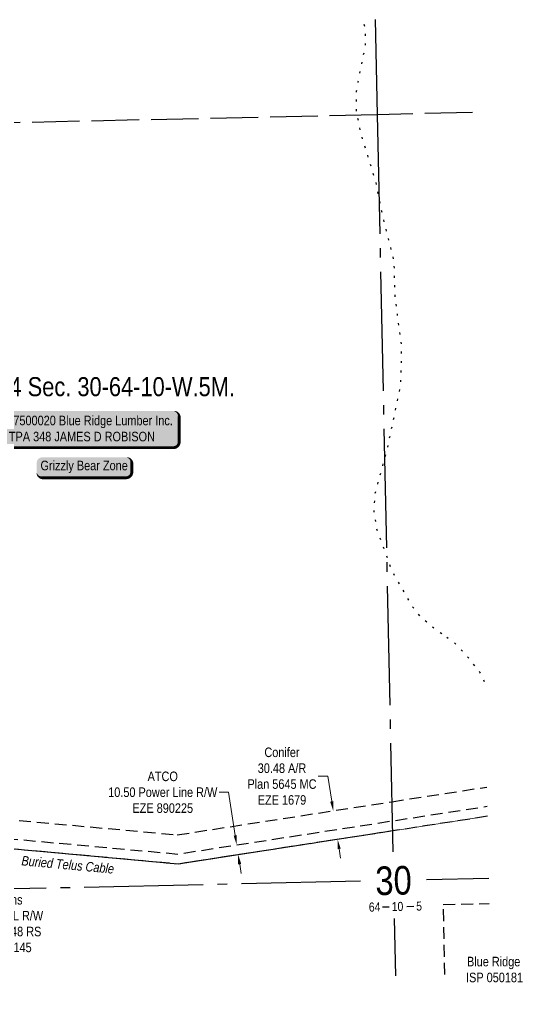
# Model space of a CAD drawing. Extents: x 595131 to 599052, y 6046741 to 6049953.
# Drawn here: x 596531 to 597059, y 6047512 to 6048534 of the extents above; entities that cross this region are included whole.
import ezdxf
from ezdxf.enums import TextEntityAlignment as Align

# ---------------------------------------------------------------- set-up
doc = ezdxf.new("R2010")
doc.units = 0
doc.header["$LTSCALE"] = 5
doc.header["$PDSIZE"] = 0.5
for name, pattern in [('foc-ACCESSROAD', [3.75, 2.5, -1.25]), ('foc-FLOWLINE', [3.75, 2.5, -1.25]), ('foc-QUARTERLINE', [33, 25, -3, 2, -3]), ('foc-UNSURVEYED', [12.5, 10, -2.5]), ('foc-WHEELTRACKS', [2, 0.4, -1.6])]:
    doc.linetypes.add(name, pattern=pattern)
doc.layers.get('Defpoints').update_dxf_attribs({"color": 9})
for name, color, linetype in [('10', 1, 'Continuous'), ('9', 3, 'Continuous'), ('AS-WILDLIFE-BLOCK', 131, 'Continuous'), ('C-EZE', 13, 'foc-FLOWLINE'), ('F-EZE', 190, 'foc-FLOWLINE'), ('F-WS', 190, 'foc-ACCESSROAD'), ('L-SECLBL', 7, 'Continuous'), ('L-SECQ', 8, 'foc-QUARTERLINE'), ('L-USEC', 7, 'foc-UNSURVEYED'), ('T-WATER-P3', 160, 'foc-WHEELTRACKS')]:
    doc.layers.add(name, color=color, linetype=linetype)
doc.layers.add('AS-TELUS-ATCO PIPELINES', color=7, linetype='foc-TEL', lineweight=9, true_color=0xff9c38)
for name, color, linetype, lineweight in [('C-EZE-T', 13, 'Continuous', 9), ('F-EZE-T', 190, 'Continuous', 9), ('F-RW-T', 190, 'Continuous', 9)]:
    doc.layers.add(name, color=color, linetype=linetype, lineweight=lineweight)
doc.styles.add('175L', font='', dxfattribs={"height": 20})
doc.styles.add('80', font='', dxfattribs={"height": 10})
doc.styles.add('80CG', font='', dxfattribs={"height": 10})
doc.styles.add('80L', font='', dxfattribs={"height": 10})
doc.styles.add('foc-LtypeFont', font='', dxfattribs={"height": 7.35})
doc.styles.add('SIMPLEX', font='')
doc.styles.get('175L').set_extended_font_data('Arial Narrow')
doc.styles.get('80').set_extended_font_data('Arial Narrow')
doc.styles.get('80CG').set_extended_font_data('Arial Narrow')
doc.styles.get('80L').set_extended_font_data('Arial Narrow')
doc.styles.get('foc-LtypeFont').set_extended_font_data('Arial Narrow')
doc.styles.get('SIMPLEX').set_extended_font_data('Arial Narrow')
doc.linetypes.add('foc-TEL', pattern='A,2,-1,["T",foc-LtypeFont,S=0.2,R=0,X=-0.425,Y=-0.75],-1.24,8', length=12.24)
doc.dimstyles.new('Compass 5 000', dxfattribs={"dimscale": 5, "dimtxt": 9, "dimasz": 2, "dimexe": 0.2, "dimexo": 0.0625, "dimgap": 0.5, "dimtad": 0, "dimtih": 1, "dimtoh": 1, "dimzin": 0, "dimdsep": 46, "dimtxsty": '80CG', "dimcen": 0.1, "dimse1": 1, "dimse2": 1, "dimclrd": 256, "dimclrt": 256, "dimaunit": 1, "dimadec": 4, "dimazin": 0, "dimtfac": 0.06, "dimtofl": 0, "dimtmove": 0, "dimatfit": 1, "dimfxl": 0.2, "dimtolj": 1, "dimtzin": 0, "dimlwd": -1, "dimarcsym": 0})

# ---------------------------------------------------------------- blocks, each defined once
blk = doc.blocks.new('L-SECLBL')
at = {"layer": '9', "color": 7}
for p, q in [((-5.1, -27.8), (-12.3, -27.8)), ((20.7, -27.8), (13.5, -27.8))]:
    blk.add_line(p, q, dxfattribs=at)
at = {"layer": '10', "color": 2, "style": 'SIMPLEX'}
blk.add_attdef('SEC', text='', height=30, dxfattribs=at).set_placement((0, 0), align=Align.MIDDLE)
at = {"layer": '10', "color": 5, "style": '80L'}
blk.add_attdef('TWP', text='', height=9.5, dxfattribs=at).set_placement((-14.4, -27.4), align=Align.MIDDLE_RIGHT)
blk.add_attdef('RGE', text='', height=9.5, dxfattribs=at).set_placement((3.6, -27.4), align=Align.MIDDLE_CENTER)
blk.add_attdef('MER', text='', height=9.5, dxfattribs=at).set_placement((23.2, -27.4), align=Align.MIDDLE_LEFT)
blk = doc.blocks.new('*D503')
at = {"layer": 'Defpoints', "color": 0, "transparency": 16777216}
for p in [(596324.4, 6047656.7), (596316, 6047644), (596458.6, 6047568.5)]:
    blk.add_point(p, dxfattribs=at)
at = {"layer": 'F-RW-T', "transparency": 16777216}
for p, q in [((596464.1, 6047576.8), (596469.6, 6047585.2)), ((596469.6, 6047585.2), (596479.6, 6047585.2)), ((596444.8, 6047547.4), (596439.3, 6047539))]:
    blk.add_line(p, q, dxfattribs=at)
for points in [[(596462.7, 6047577.7), (596465.5, 6047575.9), (596458.6, 6047568.5)], [(596443.4, 6047548.3), (596446.1, 6047546.5), (596450.2, 6047555.7)]]:
    blk.add_solid(points, dxfattribs=at)
at = {"layer": 'F-RW-T', "transparency": 16777216, "insert": (596518.7, 6047585.2), "char_height": 10, "attachment_point": 5, "style": '80CG'}
blk.add_mtext('\\A1;Plains\\P15.24 P/L R/W\\PPlan 5348 RS \\PPLA 4145', dxfattribs=at)
blk = doc.blocks.new('*D442')
at = {"layer": 'Defpoints', "color": 0, "transparency": 16777216}
for p in [(596860.5, 6047703.7), (596822.8, 6047697.9), (596827.4, 6047667.8)]:
    blk.add_point(p, dxfattribs=at)
at = {"layer": 'F-EZE-T', "transparency": 16777216}
for p, q in [((596854.8, 6047740), (596844.8, 6047740)), ((596858.9, 6047713.6), (596854.8, 6047740)), ((596866.6, 6047663.7), (596868.2, 6047653.8))]:
    blk.add_line(p, q, dxfattribs=at)
for points in [[(596860.6, 6047713.8), (596857.3, 6047713.3), (596860.5, 6047703.7)], [(596868.3, 6047664), (596865, 6047663.5), (596865.1, 6047673.6)]]:
    blk.add_solid(points, dxfattribs=at)
at = {"layer": 'F-EZE-T', "transparency": 16777216, "insert": (596806.7, 6047740), "char_height": 10, "attachment_point": 5, "style": '80CG'}
blk.add_mtext('\\A1;Conifer\\P30.48 A/R\\PPlan 5645 MC\\PEZE 1679', dxfattribs=at)
blk = doc.blocks.new('*D443')
at = {"layer": 'C-EZE-T', "transparency": 16777216}
for p, q in [((596750.6, 6047723.1), (596740.6, 6047723.1)), ((596757.6, 6047677.7), (596750.6, 6047723.1)), ((596762.3, 6047647.6), (596763.8, 6047637.7))]:
    blk.add_line(p, q, dxfattribs=at)
for points in [[(596759.3, 6047678), (596756, 6047677.5), (596759.1, 6047667.8)], [(596763.9, 6047647.8), (596760.6, 6047647.3), (596760.7, 6047657.5)]]:
    blk.add_solid(points, dxfattribs=at)
at = {"layer": 'Defpoints', "color": 0, "transparency": 16777216}
for p in [(596742.6, 6047665.3), (596759.1, 6047667.8), (596744.2, 6047654.9)]:
    blk.add_point(p, dxfattribs=at)
at = {"layer": 'C-EZE-T', "transparency": 16777216, "insert": (596681.5, 6047723.1), "char_height": 10, "attachment_point": 5, "style": '80CG'}
blk.add_mtext('\\A1;ATCO\\P10.50 Power Line R/W\\PEZE 890225', dxfattribs=at)
blk = doc.blocks.new('*U420')
h = blk.add_hatch(color=255)
edge = h.paths.add_edge_path()
edge.add_line((-44, -11.5), (44, -11.5))
edge.add_arc((44, -5.5), 6, 270, 360)
edge.add_line((50, -5.5), (50, 4))
edge.add_arc((44, 4), 6, 0, 90)
edge.add_line((44, 10), (-44, 10))
edge.add_arc((-44, 4), 6, 90, 180)
edge.add_line((-50, 4), (-50, -5.5))
edge.add_arc((-44, -5.5), 6, 180, 270)
at = {"color": 131, "flags": 128}
blk.add_lwpolyline([(-44, -11.5, 3, 3, 0), (44, -11.5, 3, 3, 0.414214), (50, -5.5, 3, 3, 0), (50, 4, 3, 0, 0.414214), (44, 10, 0, 0, 0), (-44, 10, 0, 0, 0.414214), (-50, 4, 0, 0, 0), (-50, -5.5, 0, 3, 0.414214)], format="xyseb", close=True, dxfattribs=at)
at = {"color": 131, "style": '80'}
blk.add_attdef('ENTER_TEXT_001', (-36, -5), '', height=10, dxfattribs=at)
blk = doc.blocks.new('*U574')
h = blk.add_hatch(color=255)
edge = h.paths.add_edge_path()
edge.add_line((-96.5, -20), (96.5, -20))
edge.add_arc((96.5, -14), 6, 270, 360)
edge.add_line((102.5, -14), (102.5, 12.5))
edge.add_arc((96.5, 12.5), 6, 0, 90)
edge.add_line((96.5, 18.5), (-96.5, 18.5))
edge.add_arc((-96.5, 12.5), 6, 90, 180)
edge.add_line((-102.5, 12.5), (-102.5, -14))
edge.add_arc((-96.5, -14), 6, 180, 270)
at = {"color": 44, "flags": 128}
blk.add_lwpolyline([(-96.5, -20, 3, 3, 0), (96.5, -20, 3, 3, 0.414214), (102.5, -14, 3, 3, 0), (102.5, 12.5, 3, 0, 0.414214), (96.5, 18.5, 0, 0, 0), (-96.5, 18.5, 0, 0, 0.414214), (-102.5, 12.5, 0, 0, 0), (-102.5, -14, 0, 3, 0.414214)], format="xyseb", close=True, dxfattribs=at)
at = {"color": 44, "style": '80'}
blk.add_attdef('ENTER_TEXT_001', (-36, -5), '', height=10, dxfattribs=at)

msp = doc.modelspace()

# ---------------------------------------------------------------- linework, layer by layer
at = {"layer": 'AS-TELUS-ATCO PIPELINES', "flags": 128}
msp.add_lwpolyline([(595682.512, 6047999.261), (595744.904, 6048000.582), (596215.709, 6047691.662), (596697.699, 6047647.718), (597022.365, 6047697.909)], dxfattribs=at)
at = {"layer": 'C-EZE', "flags": 128}
msp.add_lwpolyline([(597022.365, 6047697.909), (596922.716, 6047682.51), (596697.699, 6047647.718), (596306.224, 6047683.405), (596299.006, 6047684.064), (596290.779, 6047684.814), (596287.473, 6047685.115), (596283.152, 6047684.783), (596281.875, 6047684.681), (596281.536, 6047684.717), (596256.864, 6047682.841), (596244.411, 6047681.916), (596231.941, 6047680.989), (596204.706, 6047678.967), (596197.169, 6047678.407), (596187.204, 6047677.667), (596169.201, 6047676.331), (596169.136, 6047679.274), (596168.964, 6047686.838), (596186.975, 6047688.175), (596196.946, 6047688.916), (596217.561, 6047690.446), (596223.889, 6047690.916), (596230.027, 6047691.372), (596242.702, 6047692.314), (596245.371, 6047692.512), (596267.394, 6047694.147), (596287.562, 6047695.645), (596697.368, 6047658.287), (596922.491, 6047693.054), (597022.14, 6047708.444)], dxfattribs=at)
at = {"layer": 'F-EZE'}
for points in [[(596287.933, 6047715.668), (596696.744, 6047678.398), (596922.061, 6047713.196), (597021.71, 6047728.586)], [(597022.365, 6047697.909), (596922.716, 6047682.51), (596697.699, 6047647.718), (596306.224, 6047683.405)]]:
    msp.add_lwpolyline(points, dxfattribs=at)
at = {"layer": 'F-WS'}
msp.add_lwpolyline([(596977.736, 6047531.621), (596976.102, 6047605.285), (597024.318, 6047606.354)], dxfattribs=at)
at = {"layer": 'L-SECQ', "flags": 128}
for points in [[(596904.535, 6048534.469), (596906.668, 6048434.492)], [(596906.668, 6048434.492), (596923.178, 6047660.476)], [(597023.756, 6047632.694), (596958.341, 6047631.243)], [(596889.074, 6047629.707), (596119.576, 6047612.64)], [(596924.671, 6047590.492), (596925.95, 6047530.537)]]:
    msp.add_lwpolyline(points, dxfattribs=at)
at = {"layer": 'L-USEC'}
msp.add_lwpolyline([(597006.643, 6048436.714), (596906.668, 6048434.492), (596504.613, 6048425.567), (596102.559, 6048416.641)], dxfattribs=at)
at = {"layer": 'T-WATER-P3', "flags": 128}
for points in [[(596974.468, 6047889.456), (596966.469, 6047895.122), (596963.471, 6047897.245), (596952.47, 6047907.244), (596943.47, 6047918.243), (596922.469, 6047955.241), (596906.468, 6047999.24), (596903.468, 6048018.238), (596904.468, 6048036.237), (596917.468, 6048084.237), (596931.468, 6048150.234), (596932.468, 6048191.233), (596925.467, 6048243.231), (596924.467, 6048281.229), (596912.466, 6048328.227), (596905.466, 6048363.225), (596891.968, 6048407.231), (596889.513, 6048415.236), (596887.93, 6048423.229), (596884.964, 6048438.222), (596884.964, 6048459.221), (596886.756, 6048469.221), (596888.19, 6048477.22), (596889.863, 6048485.22), (596894.464, 6048507.22), (596894.464, 6048525.219), (596891.311, 6048534.149)], [(597019.354, 6047839.001), (597014.474, 6047849.248), (596997.473, 6047870.248), (596987.472, 6047880.247), (596982.469, 6047883.79), (596974.468, 6047889.456)]]:
    msp.add_lwpolyline(points, dxfattribs=at)

# ---------------------------------------------------------------- block references
at = {"color": 5}
ref = msp.add_blockref('*U574', (596596.276, 6048104.951), dxfattribs=at)
ref.add_attrib('ENTER_TEXT_001', 'FMA7500020 Blue Ridge Lumber Inc.', (596500.443, 6048108.438), dxfattribs={"color": 44, "height": 10, "style": '80'})
ref.add_attrib('ENTER_TEXT_002', 'TPA 348 JAMES D ROBISON', (596519.898, 6048091.594), dxfattribs={"color": 44, "height": 10, "style": '80'})
at = {"layer": 'AS-WILDLIFE-BLOCK'}
ref = msp.add_blockref('*U420', (596599.04, 6048064.805), dxfattribs=at)
ref.add_attrib('ENTER_TEXT_001', 'Grizzly Bear Zone', (596553.13, 6048061.186), dxfattribs={"layer": '0', "color": 131, "height": 10, "style": '80'})
at = {"layer": 'L-SECLBL', "rotation": 1.242483252881855}
msp.add_blockref('L-SECLBL', (596923.818, 6047630.481), dxfattribs=at).add_auto_attribs({'SEC': '30', 'TWP': '64', 'RGE': '10', 'MER': '5'})

# ---------------------------------------------------------------- texts
at = {"color": 3, "style": '175L'}
msp.add_text('N.W.1/4 Sec. 30-64-10-W.5M.', height=20, dxfattribs=at).set_placement((596603.951, 6048132.962), align=Align.BOTTOM_CENTER)
at = {"layer": 'AS-TELUS-ATCO PIPELINES', "insert": (596533.464, 6047656.464), "char_height": 10.00568, "attachment_point": 1, "rotation": 354.791648, "style": '80L'}
msp.add_mtext_dynamic_manual_height_columns('\\pi0.26205;{\\fArial Narrow|b0|i1|c0|p34;Buried Telus Cable}', width=97.21615, gutter_width=49.977, heights=[0], dxfattribs=at)
at = {"layer": 'F-WS', "color": 3, "insert": (596999.365, 6047550.376), "char_height": 10, "attachment_point": 1, "style": '175L'}
msp.add_mtext_dynamic_manual_height_columns('\\pi1.58138;{\\C256;Blue Ridge\\P\\pi0.5957;ISP 050181}', width=57.8558, gutter_width=100, heights=[0], dxfattribs=at)

# ---------------------------------------------------------------- dimensions: what is measured, and where the dimension line sits
at = {"layer": 'C-EZE-T'}
dim = msp.add_linear_dim(base=(596759.143, 6047667.827), p1=(596744.203, 6047654.908), p2=(596742.602, 6047665.273), angle=98.779226, text='ATCO\\P10.50 Power Line R/W\\PEZE 890225', dimstyle='Compass 5 000', dxfattribs=at)
dim.commit()
dim.dimension.update_dxf_attribs({"geometry": '*D443', "text_midpoint": (596681.47, 6047723.073), "dimtype": 161})
at = {"layer": 'F-EZE-T'}
dim = msp.add_linear_dim(base=(596860.451, 6047703.681), p1=(596827.449, 6047667.78), p2=(596822.802, 6047697.867), angle=98.779399, text='Conifer\\P30.48 A/R\\PPlan 5645 MC\\PEZE 1679', dimstyle='Compass 5 000', dxfattribs=at)
dim.commit()
dim.dimension.update_dxf_attribs({"geometry": '*D442', "text_midpoint": (596806.719, 6047740.013), "dimtype": 161})
at = {"layer": 'F-RW-T'}
dim = msp.add_linear_dim(base=(596458.61, 6047568.472), p1=(596316.003, 6047643.968), p2=(596324.37, 6047656.698), angle=56.685981, text='Plains\\P15.24 P/L R/W\\PPlan 5348 RS \\PPLA 4145', dimstyle='Compass 5 000', dxfattribs=at)
dim.commit()
dim.dimension.update_dxf_attribs({"geometry": '*D503', "text_midpoint": (596518.681, 6047585.185), "dimtype": 161})

doc.saveas('drawing.dxf')
